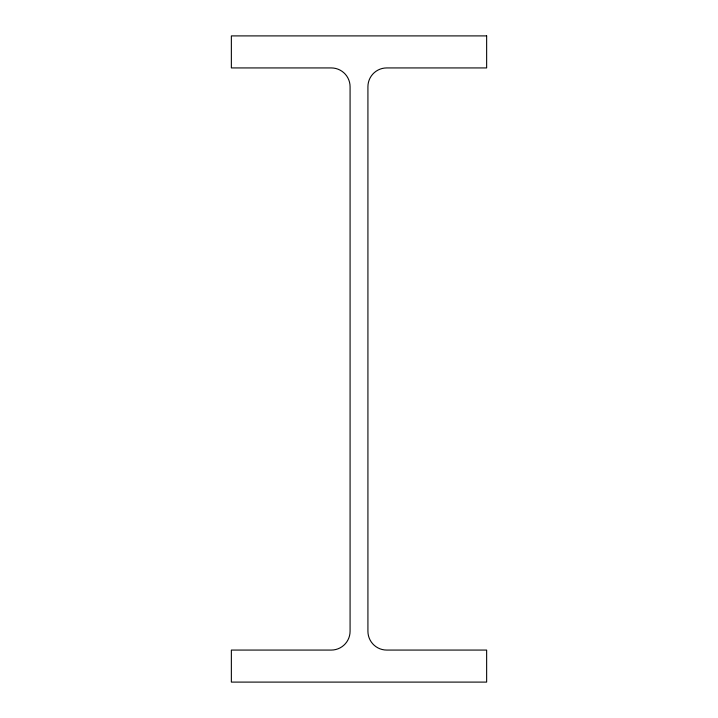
<?xml version="1.0" encoding="UTF-8"?>
<svg xmlns="http://www.w3.org/2000/svg" width="718" height="718" viewBox="0 0 718 718"><rect width="100%" height="100%" fill="white"/><g stroke="black" fill="none" stroke-linecap="round" stroke-linejoin="round"><path stroke-width="1.08" d="M486.642 35.9L231.358 35.9L231.358 67.932L331.267 67.932A18.803 18.803 0 0 1 350.079 86.734L350.079 631.266A18.803 18.803 0 0 1 331.267 650.068L231.358 650.068L231.358 682.1L486.642 682.1L486.642 650.068L386.733 650.068A18.803 18.803 0 0 1 367.921 631.266L367.921 86.734A18.803 18.803 0 0 1 386.733 67.932L486.642 67.932L486.642 35.9"/></g></svg>
